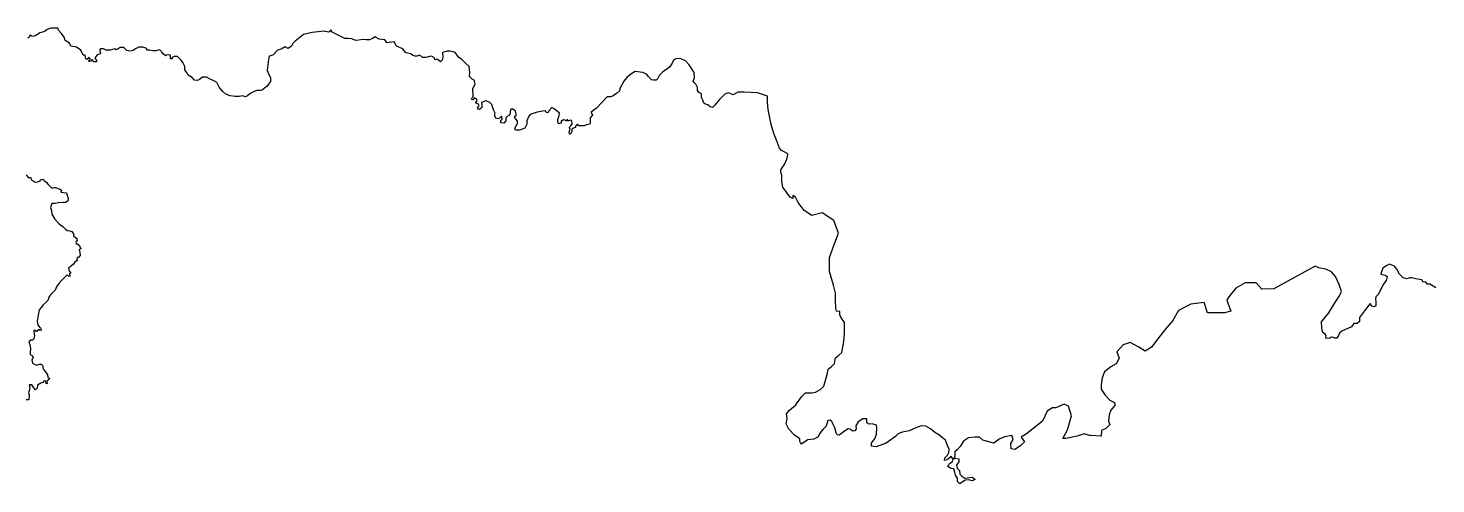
# Model space of a CAD drawing. Header units: inches. Extents: x 2525027 to 2750615, y 3895362 to 4165391.
# Drawn here: x 2694218 to 2722416, y 3901936 to 3911079 of the extents above; entities that cross this region are included whole.
import ezdxf

# ---------------------------------------------------------------- set-up
doc = ezdxf.new("R2010")
doc.units = ezdxf.units.IN
doc.header["$MEASUREMENT"] = 0
doc.layers.add('TDF.DBO', color=7, linetype='Continuous')

msp = doc.modelspace()

# ---------------------------------------------------------------- linework, layer by layer
at = {"layer": 'TDF.DBO'}
for points in [[(2722417.828, 3905865.935), (2722360.596, 3905900.289), (2722297.641, 3905940.369), (2722251.855, 3905940.369), (2722211.793, 3905991.9), (2722160.284, 3905980.448), (2722137.391, 3906031.979), (2722017.203, 3906049.156), (2721937.079, 3906072.059), (2721897.016, 3906072.059), (2721834.061, 3906049.156), (2721759.659, 3906066.333), (2721690.981, 3906140.766), (2721633.749, 3906243.828), (2721587.963, 3906301.084), (2721490.668, 3906341.164), (2721421.99, 3906312.536), (2721353.311, 3906261.005), (2721324.695, 3906192.297), (2721313.249, 3906140.766), (2721399.097, 3906123.589), (2721439.159, 3906094.961), (2721421.99, 3906014.802), (2721370.481, 3905940.369), (2721296.079, 3905802.953), (2721267.463, 3905739.971), (2721215.954, 3905688.44), (2721204.508, 3905648.361), (2721215.954, 3905579.653), (2721215.954, 3905505.22), (2721181.615, 3905488.043), (2721135.829, 3905499.494), (2721101.49, 3905556.751), (2721055.705, 3905493.769), (2721009.919, 3905436.512), (2720924.071, 3905327.725), (2720889.732, 3905276.194), (2720889.732, 3905196.035), (2720838.223, 3905155.955), (2720775.267, 3905155.955), (2720729.482, 3905087.248), (2720534.893, 3905001.363), (2720489.107, 3904961.284), (2720466.214, 3904909.753), (2720431.875, 3904858.222), (2720391.812, 3904858.222), (2720363.196, 3904869.673), (2720328.857, 3904881.125), (2720294.518, 3904858.222), (2720254.455, 3904852.496), (2720214.393, 3904858.222), (2720220.116, 3904915.478), (2720197.223, 3904938.381), (2720145.715, 3904978.461), (2720134.268, 3905064.345), (2720128.545, 3905184.584), (2720271.625, 3905367.804), (2720408.982, 3905591.105), (2720489.107, 3905705.617), (2720523.446, 3905797.228), (2720477.661, 3905934.643), (2720408.982, 3906094.961), (2720328.857, 3906186.572), (2720214.393, 3906243.828), (2720071.313, 3906272.456), (2719996.911, 3906306.81), (2719169.305, 3905849.879), (2718933.624, 3905840.524), (2718817.662, 3905968.137), (2718597.335, 3905968.137), (2718411.796, 3905863.726), (2718272.642, 3905689.71), (2718226.257, 3905620.103), (2718307.43, 3905399.682), (2718179.873, 3905364.879), (2717843.584, 3905364.879), (2717774.007, 3905573.699), (2717507.295, 3905538.895), (2717263.775, 3905411.283), (2717147.813, 3905214.064), (2716985.467, 3905028.446), (2716846.313, 3904842.829), (2716718.755, 3904680.413), (2716591.197, 3904599.205), (2716463.639, 3904680.413), (2716289.697, 3904773.222), (2716150.543, 3904726.818), (2716022.985, 3904587.604), (2716069.37, 3904459.992), (2716011.389, 3904343.981), (2715907.023, 3904285.975), (2715779.465, 3904181.565), (2715733.081, 3904065.554), (2715709.888, 3903926.341), (2715709.888, 3903833.532), (2715791.061, 3903717.521), (2715883.831, 3903613.111), (2715976.6, 3903566.706), (2715988.196, 3903508.701), (2715907.023, 3903415.892), (2715872.235, 3903323.083), (2715860.638, 3903195.471), (2715883.831, 3903125.864), (2715802.658, 3903044.656), (2715721.484, 3903009.853), (2715709.888, 3902893.842), (2715501.157, 3902905.443), (2715477.965, 3902905.443), (2715373.599, 3902940.246), (2715234.445, 3902893.842), (2715002.522, 3902847.438), (2714944.541, 3902847.438), (2715037.31, 3903021.454), (2715118.484, 3903299.881), (2715060.503, 3903497.1), (2714967.733, 3903531.903), (2714805.387, 3903462.296), (2714735.81, 3903462.296), (2714631.444, 3903392.69), (2714538.675, 3903195.471), (2714376.329, 3903067.859), (2714213.982, 3902940.246), (2714109.617, 3902870.64), (2714179.194, 3902777.831), (2714098.021, 3902696.623), (2713982.059, 3902627.016), (2713912.482, 3902638.618), (2713900.886, 3902743.028), (2713947.27, 3902824.235), (2713924.078, 3902905.443), (2713784.924, 3902882.241), (2713668.962, 3902835.836), (2713564.597, 3902754.629), (2713344.269, 3902812.634), (2713274.692, 3902870.64), (2713181.923, 3902870.64), (2713054.365, 3902859.039), (2712952.75, 3902790.323), (2712885.325, 3902688.48), (2712828.476, 3902622.349), (2712782.204, 3902581.348), (2712778.238, 3902532.411), (2712780.882, 3902491.409), (2712758.407, 3902439.827), (2712803.357, 3902450.408), (2712861.528, 3902435.859), (2712858.884, 3902376.341), (2712815.256, 3902312.855), (2712829.271, 3902254.008), (2712874.748, 3902207.045), (2712884.003, 3902129.01), (2712922.343, 3902088.009), (2712983.158, 3902050.975), (2713127.262, 3902072.137), (2713186.755, 3902027.168), (2713125.94, 3901999.393), (2713049.261, 3902013.942), (2712988.446, 3902007.328), (2712881.359, 3901935.907), (2712831.12, 3901984.844), (2712836.408, 3902052.298), (2712796.747, 3902110.493), (2712779.56, 3902162.076), (2712763.695, 3902234.82), (2712700.236, 3902245.401), (2712636.777, 3902294.338), (2712687.015, 3902349.888), (2712730.643, 3902384.277), (2712746.508, 3902438.504), (2712701.558, 3902491.409), (2712679.083, 3902459.666), (2712623.556, 3902421.31), (2712573.318, 3902406.761), (2712579.928, 3902455.698), (2712632.811, 3902512.571), (2712657.93, 3902566.799), (2712668.506, 3902630.285), (2712634.133, 3902706.997), (2712594.259, 3902813.704), (2712531.012, 3902857.117), (2712462.265, 3902920.603), (2712377.653, 3902968.218), (2712293.041, 3903036.994), (2712197.852, 3903095.19), (2712107.952, 3903100.481), (2712002.187, 3903058.156), (2711864.692, 3902999.961), (2711795.945, 3902989.38), (2711727.197, 3902973.508), (2711647.874, 3902941.765), (2711594.991, 3902883.57), (2711404.614, 3902751.307), (2711203.66, 3902682.531), (2711113.76, 3902693.112), (2711108.472, 3902751.307), (2711182.507, 3902851.827), (2711214.237, 3902936.475), (2711219.525, 3903058.156), (2711214.237, 3903116.352), (2711124.336, 3903137.514), (2711066.166, 3903132.224), (2711018.571, 3903158.676), (2711018.571, 3903243.324), (2710939.248, 3903243.324), (2710844.059, 3903179.838), (2710796.465, 3903100.481), (2710807.041, 3903036.994), (2710780.6, 3902999.961), (2710738.294, 3902994.67), (2710680.123, 3903031.704), (2710643.105, 3903036.994), (2710547.917, 3902978.799), (2710510.899, 3902947.056), (2710463.305, 3902915.313), (2710426.287, 3902920.603), (2710405.134, 3902962.927), (2710378.693, 3903058.156), (2710336.387, 3903137.514), (2710315.234, 3903190.419), (2710283.504, 3903211.581), (2710235.91, 3903206.291), (2710204.18, 3903095.19), (2710146.009, 3903031.704), (2710103.703, 3902989.38), (2710066.686, 3902941.765), (2710040.244, 3902878.279), (2709955.632, 3902835.955), (2709837.374, 3902820.32), (2709702.284, 3902734.058), (2709673.402, 3902787.369), (2709675.354, 3902841.245), (2709569.589, 3902915.312), (2709458.536, 3903031.703), (2709400.365, 3903137.513), (2709421.518, 3903248.614), (2709410.941, 3903343.843), (2709469.112, 3903417.91), (2709590.742, 3903518.43), (2709712.372, 3903682.435), (2709791.696, 3903761.793), (2709918.614, 3903761.793), (2709992.649, 3903777.665), (2710098.414, 3903835.86), (2710156.585, 3903894.056), (2710220.044, 3904132.129), (2710241.197, 3904237.939), (2710309.945, 3904290.844), (2710373.404, 3904349.039), (2710383.98, 3904428.397), (2710389.268, 3904465.43), (2710458.016, 3904518.336), (2710516.186, 3904571.241), (2710558.492, 3904793.442), (2710569.069, 3904962.738), (2710569.069, 3905089.71), (2710569.069, 3905174.358), (2710495.033, 3905280.169), (2710479.169, 3905327.783), (2710479.169, 3905391.269), (2710410.421, 3905401.85), (2710394.557, 3905454.755), (2710389.268, 3905629.342), (2710389.268, 3905761.605), (2710346.962, 3905925.61), (2710272.927, 3906195.961), (2710267.639, 3906476.358), (2710357.539, 3906719.721), (2710447.439, 3906963.084), (2710357.539, 3907217.028), (2710124.856, 3907375.744), (2709918.614, 3907322.839), (2709765.255, 3907423.358), (2709643.625, 3907582.073), (2709590.742, 3907687.884), (2709537.86, 3907719.627), (2709537.86, 3907661.431), (2709479.689, 3907687.884), (2709336.906, 3907888.923), (2709315.753, 3908005.314), (2709315.753, 3908126.996), (2709294.6, 3908179.901), (2709294.6, 3908232.806), (2709373.924, 3908354.487), (2709416.23, 3908449.717), (2709432.095, 3908539.655), (2709432.095, 3908555.527), (2709373.924, 3908592.56), (2709310.465, 3908624.303), (2709268.159, 3908671.918), (2709209.988, 3908830.633), (2709151.817, 3908962.896), (2709104.223, 3909142.773), (2709039.875, 3909445.287), (2709030.187, 3909592.467), (2709024.899, 3909714.149), (2708829.233, 3909777.635), (2708559.532, 3909793.506), (2708432.614, 3909793.506), (2708342.714, 3909740.601), (2708242.237, 3909777.635), (2708173.49, 3909756.473), (2708062.436, 3909640.082), (2707972.536, 3909534.272), (2707924.942, 3909486.657), (2707882.636, 3909497.238), (2707835.041, 3909539.562), (2707787.447, 3909550.143), (2707750.429, 3909571.305), (2707734.565, 3909634.791), (2707708.123, 3909687.696), (2707708.123, 3909724.73), (2707702.835, 3909761.763), (2707649.953, 3909788.216), (2707628.8, 3909825.249), (2707623.511, 3909888.735), (2707591.782, 3909952.222), (2707560.052, 3909989.255), (2707538.899, 3910015.708), (2707565.341, 3910079.194), (2707560.052, 3910190.294), (2707459.575, 3910343.719), (2707385.54, 3910423.077), (2707279.775, 3910470.691), (2707195.163, 3910465.401), (2707147.568, 3910438.948), (2707115.839, 3910375.462), (2707062.956, 3910296.105), (2707015.362, 3910259.071), (2706925.462, 3910195.585), (2706862.003, 3910132.099), (2706830.273, 3910068.613), (2706798.544, 3910036.87), (2706745.661, 3910031.579), (2706703.355, 3910042.16), (2706645.184, 3910105.646), (2706602.878, 3910153.261), (2706528.843, 3910190.294), (2706375.483, 3910211.456), (2706290.871, 3910158.551), (2706211.547, 3910089.775), (2706153.377, 3910015.708), (2706100.494, 3909925.769), (2706068.765, 3909867.573), (2706063.476, 3909819.959), (2706000.017, 3909767.054), (2705936.558, 3909719.439), (2705888.964, 3909703.568), (2705814.928, 3909698.277), (2705709.163, 3909587.177), (2705603.398, 3909470.785), (2705498.464, 3909390.646), (2705522.05, 3909334.816), (2705476.48, 3909280.328), (2705476.48, 3909185.099), (2705471.192, 3909153.356), (2705402.444, 3909137.484), (2705354.85, 3909116.322), (2705307.256, 3909116.322), (2705264.95, 3909116.322), (2705243.797, 3909121.613), (2705233.22, 3909153.356), (2705180.338, 3909111.032), (2705180.338, 3909084.579), (2705143.32, 3909068.707), (2705111.59, 3909052.836), (2705106.302, 3909005.221), (2705085.149, 3908952.316), (2705063.996, 3908952.316), (2705053.419, 3908989.35), (2705069.284, 3909031.674), (2705074.572, 3909058.126), (2705053.419, 3909084.579), (2705090.437, 3909121.613), (2705116.879, 3909158.646), (2705106.302, 3909211.551), (2705085.149, 3909232.713), (2705048.131, 3909222.132), (2705026.978, 3909222.132), (2705021.69, 3909253.875), (2705000.537, 3909216.842), (2704979.384, 3909216.842), (2704974.096, 3909232.713), (2704942.366, 3909238.004), (2704915.925, 3909216.842), (2704905.348, 3909232.713), (2704894.772, 3909211.551), (2704894.772, 3909174.518), (2704841.889, 3909158.646), (2704826.025, 3909216.842), (2704831.313, 3909248.585), (2704847.178, 3909296.199), (2704863.042, 3909375.557), (2704751.989, 3909460.205), (2704709.683, 3909486.658), (2704656.8, 3909428.462), (2704625.071, 3909380.847), (2704593.341, 3909386.138), (2704582.765, 3909417.881), (2704524.594, 3909412.59), (2704413.541, 3909391.428), (2704276.046, 3909349.104), (2704239.028, 3909301.49), (2704207.299, 3909216.842), (2704207.299, 3909153.356), (2704170.281, 3909068.707), (2704059.228, 3909031.674), (2703979.904, 3909031.674), (2703969.327, 3909068.707), (2703995.769, 3909121.613), (2704022.21, 3909163.937), (2704022.21, 3909211.551), (2703995.769, 3909248.585), (2703958.751, 3909290.909), (2703974.616, 3909312.071), (2703995.769, 3909317.361), (2703995.769, 3909359.685), (2703979.904, 3909412.59), (2703927.021, 3909454.914), (2703884.715, 3909454.914), (2703874.139, 3909407.3), (2703874.139, 3909370.266), (2703858.274, 3909333.233), (2703815.968, 3909306.78), (2703789.527, 3909280.328), (2703784.238, 3909216.842), (2703747.221, 3909174.518), (2703683.762, 3909179.808), (2703683.762, 3909232.713), (2703715.491, 3909243.294), (2703715.491, 3909264.456), (2703699.626, 3909312.071), (2703662.609, 3909275.037), (2703636.167, 3909259.166), (2703588.573, 3909275.037), (2703567.42, 3909322.652), (2703567.42, 3909354.395), (2703572.708, 3909375.557), (2703546.267, 3909423.171), (2703519.826, 3909497.239), (2703503.961, 3909544.853), (2703456.367, 3909592.468), (2703387.619, 3909618.92), (2703297.719, 3909587.177), (2703303.007, 3909539.563), (2703303.007, 3909486.658), (2703260.701, 3909444.333), (2703234.26, 3909454.914), (2703218.395, 3909476.077), (2703250.125, 3909523.691), (2703239.548, 3909550.144), (2703218.395, 3909560.725), (2703181.377, 3909581.887), (2703202.53, 3909613.63), (2703202.53, 3909650.663), (2703160.224, 3909677.116), (2703133.783, 3909645.373), (2703117.918, 3909640.082), (2703102.054, 3909650.663), (2703117.918, 3909692.987), (2703133.783, 3909703.568), (2703133.783, 3909756.473), (2703128.495, 3909819.959), (2703128.495, 3909862.284), (2703173.527, 3909962.665), (2703154.936, 3910031.58), (2703112.63, 3910058.032), (2703059.748, 3910105.647), (2703065.036, 3910190.295), (2703049.171, 3910306.686), (2702985.712, 3910370.172), (2702901.1, 3910454.82), (2702842.929, 3910491.854), (2702811.2, 3910539.468), (2702774.182, 3910587.083), (2702731.876, 3910602.954), (2702663.129, 3910618.826), (2702610.246, 3910618.826), (2702520.346, 3910587.083), (2702525.634, 3910491.854), (2702509.769, 3910433.658), (2702478.04, 3910401.915), (2702441.022, 3910433.658), (2702404.004, 3910454.82), (2702366.986, 3910444.239), (2702356.41, 3910481.273), (2702298.239, 3910513.016), (2702255.933, 3910507.725), (2702181.897, 3910486.563), (2702118.438, 3910491.854), (2702091.997, 3910518.306), (2702049.691, 3910534.178), (2702007.385, 3910518.306), (2701970.367, 3910513.016), (2701922.773, 3910528.887), (2701880.467, 3910565.921), (2701790.567, 3910581.792), (2701774.702, 3910592.373), (2701721.819, 3910666.441), (2701594.901, 3910714.055), (2701547.307, 3910803.994), (2701404.524, 3910782.832), (2701359.823, 3910842.527), (2701251.165, 3910856.899), (2701187.706, 3910893.932), (2701166.553, 3910904.513), (2701113.67, 3910867.48), (2701055.499, 3910846.318), (2700986.752, 3910841.027), (2700918.005, 3910851.608), (2700838.681, 3910835.737), (2700775.222, 3910830.446), (2700701.186, 3910862.189), (2700627.151, 3910867.48), (2700563.692, 3910867.48), (2700309.855, 3910999.742), (2700278.126, 3911042.066), (2700241.108, 3910999.742), (2700135.343, 3911020.904), (2700024.29, 3911005.033), (2699907.948, 3910989.161), (2699733.436, 3910952.128), (2699669.977, 3910899.223), (2699569.5, 3910819.865), (2699521.906, 3910772.251), (2699495.464, 3910719.346), (2699426.717, 3910671.731), (2699368.546, 3910703.474), (2699289.222, 3910655.859), (2699215.187, 3910639.988), (2699119.998, 3910534.178), (2699045.963, 3910518.306), (2699035.386, 3910449.53), (2699024.81, 3910396.625), (2699019.521, 3910343.72), (2699008.945, 3910290.815), (2699003.657, 3910227.328), (2699040.674, 3910147.971), (2699072.404, 3910089.775), (2699072.404, 3910010.418), (2699035.386, 3909957.513), (2698998.368, 3909909.898), (2698956.062, 3909878.155), (2698908.468, 3909835.831), (2698871.45, 3909830.54), (2698797.415, 3909825.25), (2698744.532, 3909809.378), (2698665.208, 3909767.054), (2698612.326, 3909719.44), (2698570.02, 3909698.278), (2698511.849, 3909719.44), (2698443.102, 3909708.859), (2698363.778, 3909708.859), (2698263.301, 3909719.44), (2698178.689, 3909756.473), (2698120.518, 3909809.378), (2698046.483, 3909894.027), (2697998.888, 3909989.256), (2697935.429, 3910020.999), (2697866.682, 3910052.742), (2697787.358, 3910095.066), (2697713.323, 3910095.066), (2697649.864, 3910047.451), (2697602.269, 3910026.289), (2697549.387, 3910031.58), (2697501.792, 3910089.775), (2697422.469, 3910137.39), (2697396.027, 3910190.295), (2697359.01, 3910237.909), (2697353.721, 3910311.977), (2697316.704, 3910386.044), (2697284.974, 3910438.949), (2697210.939, 3910507.725), (2697142.192, 3910507.725), (2697105.174, 3910491.853), (2697099.886, 3910465.401), (2697084.021, 3910460.11), (2697068.156, 3910465.401), (2697068.156, 3910502.434), (2697068.156, 3910534.177), (2697025.85, 3910544.758), (2696988.832, 3910534.177), (2696967.679, 3910523.596), (2696925.373, 3910565.92), (2696888.355, 3910602.954), (2696877.779, 3910629.407), (2696840.761, 3910645.278), (2696777.302, 3910624.116), (2696713.843, 3910624.116), (2696655.672, 3910634.697), (2696592.213, 3910639.988), (2696592.213, 3910671.731), (2696518.178, 3910698.183), (2696433.566, 3910698.183), (2696364.818, 3910666.44), (2696322.512, 3910629.407), (2696259.053, 3910613.535), (2696195.594, 3910629.407), (2696137.423, 3910692.893), (2696058.1, 3910687.602), (2696021.082, 3910666.44), (2695984.064, 3910645.278), (2695952.334, 3910666.44), (2695862.434, 3910634.697), (2695830.705, 3910634.697), (2695783.11, 3910639.988), (2695730.228, 3910666.44), (2695661.481, 3910661.15), (2695650.904, 3910629.407), (2695666.769, 3910581.792), (2695661.481, 3910560.63), (2695592.733, 3910539.468), (2695576.868, 3910518.306), (2695555.715, 3910475.982), (2695592.733, 3910423.077), (2695576.868, 3910401.915), (2695523.986, 3910401.915), (2695513.409, 3910433.658), (2695502.833, 3910444.239), (2695492.256, 3910444.239), (2695471.103, 3910417.786), (2695449.95, 3910407.205), (2695434.086, 3910412.496), (2695449.95, 3910449.529), (2695465.815, 3910454.82), (2695444.662, 3910475.982), (2695428.797, 3910486.563), (2695412.933, 3910470.691), (2695391.78, 3910449.529), (2695375.915, 3910465.401), (2695360.05, 3910539.468), (2695317.744, 3910534.177), (2695275.438, 3910634.697), (2695185.538, 3910698.183), (2695074.484, 3910714.055), (2695048.043, 3910777.541), (2694958.143, 3910830.446), (2694942.278, 3910899.222), (2694884.107, 3910967.999), (2694825.936, 3911036.776), (2694815.36, 3911079.1), (2694672.577, 3911079.1), (2694598.541, 3911052.647), (2694556.235, 3911020.904), (2694503.353, 3910999.742), (2694450.47, 3910983.87), (2694387.011, 3910936.256), (2694339.417, 3910920.384), (2694297.111, 3910909.803), (2694254.805, 3910936.256), (2694228.364, 3910888.641), (2694207.211, 3910878.06)], [(2694175.482, 3908137.578), (2694217.788, 3908079.382), (2694270.67, 3908079.382), (2694275.958, 3908042.349), (2694355.282, 3907989.444), (2694402.877, 3907994.734), (2694450.471, 3908010.606), (2694471.624, 3908037.058), (2694513.93, 3908047.639), (2694540.371, 3908021.187), (2694582.677, 3907984.153), (2694619.695, 3907941.829), (2694651.425, 3907910.086), (2694683.154, 3907873.052), (2694709.595, 3907873.052), (2694736.037, 3907878.343), (2694767.766, 3907878.343), (2694820.649, 3907862.471), (2694862.955, 3907841.309), (2694884.108, 3907830.728), (2694878.819, 3907809.566), (2694873.531, 3907788.404), (2694926.414, 3907783.114), (2694984.585, 3907772.533), (2695000.449, 3907730.209), (2695016.314, 3907661.432), (2695011.026, 3907613.818), (2694974.008, 3907582.075), (2694915.837, 3907582.075), (2694820.649, 3907576.784), (2694757.19, 3907560.912), (2694693.731, 3907560.912), (2694667.289, 3907481.555), (2694688.442, 3907423.359), (2694693.731, 3907349.292), (2694751.901, 3907243.482), (2694841.802, 3907153.543), (2694915.837, 3907095.348), (2694974.008, 3907037.152), (2695005.738, 3907015.99), (2695053.332, 3907010.7), (2695090.35, 3907000.119), (2695132.656, 3906941.924), (2695127.368, 3906910.181), (2695153.809, 3906894.309), (2695169.674, 3906878.438), (2695169.674, 3906857.276), (2695196.115, 3906862.566), (2695201.403, 3906814.951), (2695174.962, 3906788.499), (2695180.25, 3906751.465), (2695201.403, 3906751.465), (2695222.556, 3906735.594), (2695259.574, 3906687.979), (2695275.439, 3906650.946), (2695238.421, 3906635.074), (2695254.286, 3906576.879), (2695259.574, 3906518.683), (2695227.845, 3906476.359), (2695201.403, 3906476.359), (2695196.115, 3906428.744), (2695206.692, 3906412.873), (2695180.25, 3906402.292), (2695153.809, 3906386.42), (2695116.791, 3906338.806), (2695058.62, 3906291.191), (2695026.891, 3906264.739), (2695037.467, 3906217.124), (2695042.756, 3906195.962), (2695074.485, 3906185.381), (2695042.756, 3906148.348), (2695053.332, 3906100.733), (2695032.179, 3906095.443), (2695000.45, 3906127.186), (2694974.008, 3906106.024), (2694884.108, 3906016.085), (2694831.226, 3905952.599), (2694788.919, 3905889.113), (2694757.19, 3905820.336), (2694714.884, 3905778.012), (2694672.578, 3905735.688), (2694635.56, 3905693.364), (2694614.407, 3905614.006), (2694577.389, 3905582.263), (2694519.219, 3905529.358), (2694487.489, 3905481.744), (2694439.895, 3905428.839), (2694418.742, 3905323.029), (2694397.589, 3905201.347), (2694402.877, 3905153.732), (2694418.742, 3905111.408), (2694466.336, 3905058.503), (2694482.201, 3905021.47), (2694455.759, 3905010.889), (2694424.03, 3905032.051), (2694408.165, 3905016.179), (2694392.3, 3904989.727), (2694371.147, 3904989.727), (2694365.859, 3905016.179), (2694328.841, 3905010.889), (2694328.841, 3904984.436), (2694344.706, 3904910.369), (2694334.13, 3904846.883), (2694302.4, 3904820.43), (2694270.671, 3904820.43), (2694233.653, 3904788.687), (2694249.518, 3904730.492), (2694265.382, 3904645.844), (2694260.094, 3904571.777), (2694254.806, 3904529.453), (2694302.4, 3904503), (2694318.265, 3904471.257), (2694291.824, 3904423.642), (2694302.4, 3904354.866), (2694376.436, 3904317.832), (2694445.183, 3904338.994), (2694476.912, 3904338.994), (2694513.93, 3904301.961), (2694513.93, 3904264.927), (2694535.083, 3904222.603), (2694603.831, 3904132.665), (2694609.119, 3904069.179), (2694651.425, 3904053.307), (2694624.984, 3904021.564), (2694593.254, 3903995.111), (2694598.542, 3903942.206), (2694577.389, 3903947.497), (2694566.813, 3904000.402), (2694529.795, 3903995.111), (2694513.93, 3903968.659), (2694471.624, 3903958.078), (2694408.165, 3903915.754), (2694397.589, 3903857.558), (2694365.859, 3903820.525), (2694328.841, 3903862.849), (2694291.824, 3903926.335), (2694238.941, 3903926.335), (2694249.518, 3903873.43), (2694244.229, 3903820.525), (2694223.076, 3903762.329), (2694238.941, 3903725.296), (2694233.653, 3903624.776), (2694180.77, 3903624.776)]]:
    msp.add_lwpolyline(points, dxfattribs=at)

doc.saveas('drawing.dxf')
